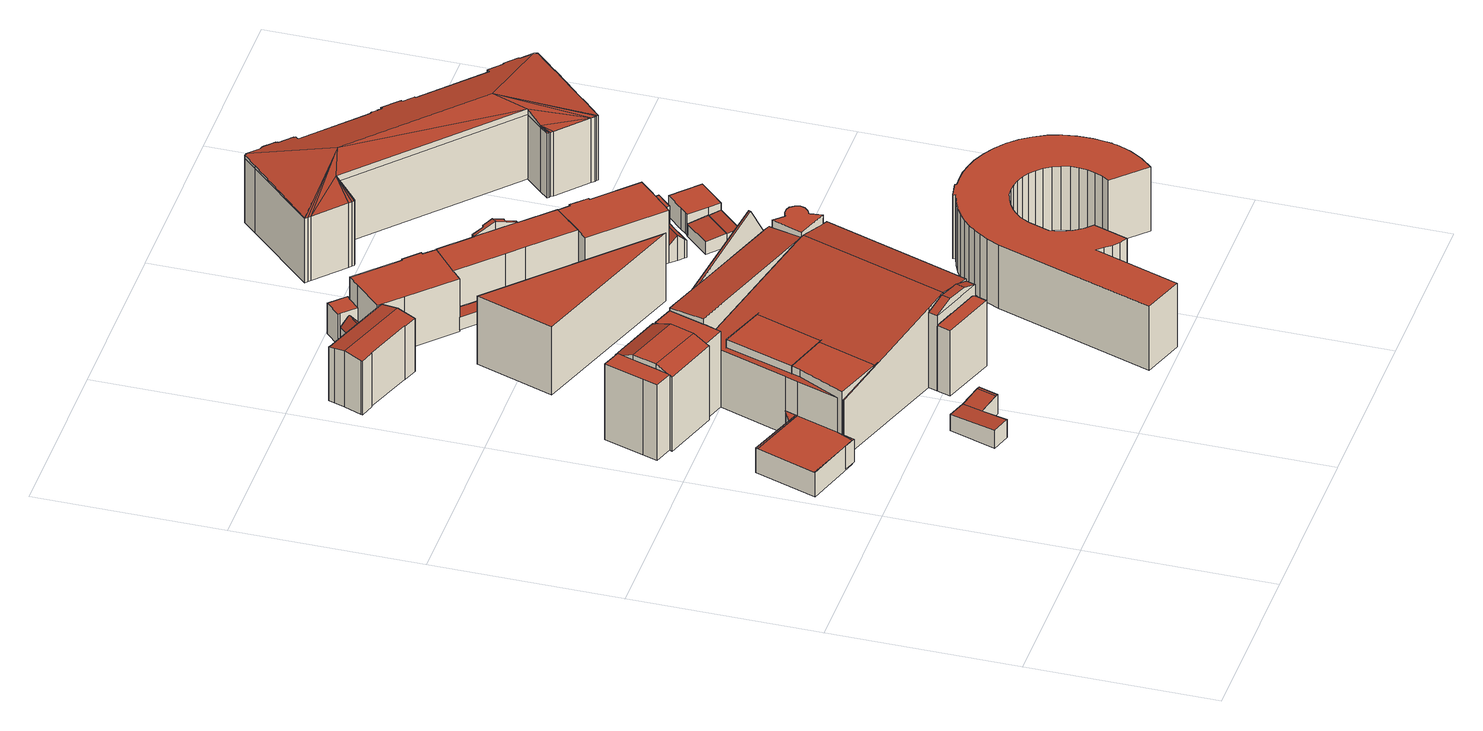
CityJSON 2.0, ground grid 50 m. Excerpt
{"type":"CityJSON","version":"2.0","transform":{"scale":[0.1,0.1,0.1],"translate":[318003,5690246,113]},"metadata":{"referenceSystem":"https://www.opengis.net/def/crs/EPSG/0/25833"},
"CityObjects":{
"building1":{"type":"Building","attributes":{"Gemeindeschluessel":14713000,"Geometrietyp2DReferenz":"3000","function":"31001_9998","roofType":"9999"},"children":["building1-1","building1-2"]},
"building1-1":{"type":"BuildingPart","attributes":{"Dachtyp_tdc":"tdcPolyFlatRoof","Dachneigung":2.63,"QualitaetDacherkennung":68,"Geometrietyp2DReferenz":"3000","roofType":"2100","measuredHeight":5.35},"parents":["building1"],"geometry":[{"type":"MultiSurface","lod":"2","boundaries":[[[0,1,2,3]],[[1,4,5,6,2]],[[7,8,9,10,11]],[[8,0,3,9]],[[8,7,4,1,0]],[[3,2,6,10,9]],[[11,5,4,7]],[[11,10,6,5]]],"semantics":{"surfaces":[{"type":"WallSurface"},{"type":"RoofSurface"},{"type":"GroundSurface"},{"type":"ClosureSurface"}],"values":[0,0,0,0,1,2,0,3]}}]},
"building1-2":{"type":"BuildingPart","attributes":{"Dachtyp_tdc":"tdcGableRoof","Dachneigung":10.6,"QualitaetDacherkennung":20,"Geometrietyp2DReferenz":"3000","roofType":"3100","measuredHeight":5.8},"parents":["building1"],"geometry":[{"type":"MultiSurface","lod":"2","boundaries":[[[12,13,14,15]],[[13,11,10,14]],[[5,12,15,6]],[[11,13,16]],[[12,5,17]],[[13,12,17,16]],[[5,11,16,17]],[[15,14,10,6]],[[5,6,10,11]]],"semantics":{"surfaces":[{"type":"WallSurface"},{"type":"RoofSurface"},{"type":"GroundSurface"},{"type":"ClosureSurface"}],"values":[0,0,0,0,0,1,1,2,3]}}]},
"building2":{"type":"Building","attributes":{"Gemeindeschluessel":14713000,"Dachneigung":90,"Dachorientierung":0,"MittlereTraufHoehe":132.92,"QualitaetDacherkennung":94,"ObjektHoehe":19.89,"BodenHoehe":113.03,"Geometrietyp2DReferenz":"3000","AbsoluteHoehe":132.92,"Dachflaeche":544.66,"function":"31001_9998","roofType":"1000","measuredHeight":19.89,"storeysAboveGround":7},"children":["building2-1","building2-2"],"geometry":[{"type":"MultiSurface","lod":"2","boundaries":[[[18,19,20,21,22]],[[23,24,25,26]],[[24,27,28,25]],[[27,29,30,31,28]],[[27,24,23,19,18,29]],[[31,21,20,26,25,28]],[[22,30,29,18]],[[22,21,31,30]],[[26,20,19,23]]],"semantics":{"surfaces":[{"type":"WallSurface"},{"type":"RoofSurface"},{"type":"GroundSurface"},{"type":"ClosureSurface"}],"values":[0,0,0,0,1,2,0,3,3]}}]},
"building2-1":{"type":"BuildingPart","attributes":{"Dachneigung":90,"Dachorientierung":0,"MittlereTraufHoehe":132.95,"QualitaetDacherkennung":100,"BodenHoehe":113.03,"ObjektTeilHoehe":19.93,"Geometrietyp2DReferenz":"3000","AbsoluteHoehe":132.95,"Dachflaeche":262.19,"roofType":"1000","measuredHeight":19.93,"storeysAboveGround":7},"parents":["building2"],"geometry":[{"type":"MultiSurface","lod":"2","boundaries":[[[32,33,34,20,19]],[[33,35,36,34]],[[35,37,23,26,36]],[[37,35,33,32]],[[20,34,36,26]],[[19,23,37,32]],[[19,20,26,23]]],"semantics":{"surfaces":[{"type":"WallSurface"},{"type":"RoofSurface"},{"type":"GroundSurface"},{"type":"ClosureSurface"}],"values":[0,0,0,1,2,0,3]}}]},
"building2-2":{"type":"BuildingPart","attributes":{"Dachneigung":90,"Dachorientierung":0,"MittlereTraufHoehe":120.22,"QualitaetDacherkennung":95,"BodenHoehe":113.03,"ObjektTeilHoehe":7.19,"Geometrietyp2DReferenz":"3000","AbsoluteHoehe":120.22,"Dachflaeche":299.09,"roofType":"1000","measuredHeight":7.19,"storeysAboveGround":2},"parents":["building2"],"geometry":[{"type":"MultiSurface","lod":"2","boundaries":[[[38,39,40,41]],[[39,42,43,40]],[[42,22,21,43]],[[30,38,41,31]],[[30,22,42,39,38]],[[41,40,43,21,31]],[[31,21,22,30]]],"semantics":{"surfaces":[{"type":"WallSurface"},{"type":"RoofSurface"},{"type":"GroundSurface"},{"type":"ClosureSurface"}],"values":[0,0,0,0,1,2,3]}}]},
"building3":{"type":"Building","attributes":{"Dachtyp_tdc":"tdcGableRoof","Gemeindeschluessel":14713000,"Dachneigung":10.01,"QualitaetDacherkennung":33,"Geometrietyp2DReferenz":"3000","function":"31001_9998","roofType":"3100","measuredHeight":16.8},"geometry":[{"type":"MultiSurface","lod":"2","boundaries":[[[44,45,46,47]],[[45,48,49,46]],[[48,50,51,49]],[[50,52,53,51]],[[52,54,55,53]],[[54,56,57,55]],[[56,58,59,57]],[[58,60,61,59]],[[60,62,63,61]],[[62,64,65,63]],[[64,66,67,65]],[[66,68,69,67]],[[68,70,71,69]],[[70,44,47,71]],[[66,64,62,60,58,56,54,52,50]],[[50,48,45,44,70,68,66]],[[47,46,49,51,53,55,57,59,61,63,65,67,69,71]]],"semantics":{"surfaces":[{"type":"WallSurface"},{"type":"RoofSurface"},{"type":"GroundSurface"}],"values":[0,0,0,0,0,0,0,0,0,0,0,0,0,0,1,1,2]}}]},
"building4":{"type":"Building","attributes":{"name":"Dorint Hotel","Gemeindeschluessel":14713000,"Geometrietyp2DReferenz":"3000","function":"31001_2071","roofType":"9999"},"children":["building4-1","building4-2","building4-3","building4-4","building4-5","building4-6","building4-7","building4-8","building4-9","building4-10","building4-11"]},
"building4-1":{"type":"BuildingPart","attributes":{"Dachtyp_tdc":"tdcGableRoof","Dachneigung":22.35,"QualitaetDacherkennung":5,"Geometrietyp2DReferenz":"3000","roofType":"3100","measuredHeight":32.24},"parents":["building4"],"geometry":[{"type":"MultiSurface","lod":"2","boundaries":[[[72,73,74,75]],[[73,76,77,74]],[[76,78,79,77]],[[76,73,80]],[[73,72,81,82,80]],[[78,76,80,82,83]],[[75,74,77,79]],[[72,75,79,78]],[[83,82,81]],[[78,83,81,72]]],"semantics":{"surfaces":[{"type":"WallSurface"},{"type":"RoofSurface"},{"type":"GroundSurface"},{"type":"ClosureSurface"}],"values":[0,0,0,0,1,1,2,3,0,3]}}]},
"building4-2":{"type":"BuildingPart","attributes":{"Dachtyp_tdc":"tdcPolyFlatRoof","Dachneigung":0,"QualitaetDacherkennung":37,"Geometrietyp2DReferenz":"3000","roofType":"1000","measuredHeight":25.7},"parents":["building4"],"geometry":[{"type":"MultiSurface","lod":"2","boundaries":[[[84,85,86,87]],[[85,88,89,90,86]],[[91,92,93,94,95]],[[92,96,97,93]],[[96,98,99,97]],[[98,100,101,99]],[[100,102,103,101]],[[102,104,105,103]],[[104,106,107,105]],[[106,84,87,107]],[[106,104,102,100,98,96,92,91,108,88,85,84]],[[87,86,90,109,110,94,93,97,99,101,103,105,107]],[[111,112,89,88,108]],[[110,109,112,111,113]],[[109,90,89,112]],[[95,113,111,108,91]],[[95,94,110,113]]],"semantics":{"surfaces":[{"type":"WallSurface"},{"type":"RoofSurface"},{"type":"GroundSurface"},{"type":"ClosureSurface"}],"values":[0,0,0,0,0,0,0,0,0,0,1,2,0,3,3,0,3]}}]},
"building4-3":{"type":"BuildingPart","attributes":{"Dachtyp_tdc":"tdcCutGableRoof","Dachneigung":2.62,"QualitaetDacherkennung":60,"Geometrietyp2DReferenz":"3000","roofType":"9999","measuredHeight":24.19},"parents":["building4"],"geometry":[{"type":"MultiSurface","lod":"2","boundaries":[[[114,115,116,117]],[[118,119,120,121,122]],[[115,114,123,124,125]],[[118,115,125,126]],[[119,118,126,127]],[[126,125,124,128,129,127]],[[117,116,130,121,120,131]],[[122,132,130,116,115,118]],[[122,121,130,132]],[[114,117,131,133]],[[133,131,120,119]],[[128,124,123]],[[129,128,123,114,133]],[[127,129,133,119]]],"semantics":{"surfaces":[{"type":"WallSurface"},{"type":"RoofSurface"},{"type":"GroundSurface"},{"type":"ClosureSurface"}],"values":[0,0,1,0,1,1,2,0,3,3,3,0,3,3]}}]},
"building4-4":{"type":"BuildingPart","attributes":{"Dachtyp_tdc":"tdcPolyFlatRoof","Dachneigung":0,"QualitaetDacherkennung":53,"Geometrietyp2DReferenz":"3000","roofType":"1000","measuredHeight":22.56},"parents":["building4"],"geometry":[{"type":"MultiSurface","lod":"2","boundaries":[[[134,135,136,137]],[[135,138,136]],[[139,140,141,142,143]],[[140,144,145,141]],[[144,134,137,145]],[[144,140,139,146,147,148,149,135,134]],[[137,136,150,151,142,141,145]],[[149,138,135]],[[143,146,139]],[[142,151,147,146,143]],[[151,150,148,147]],[[150,136,138,149,148]]],"semantics":{"surfaces":[{"type":"WallSurface"},{"type":"RoofSurface"},{"type":"GroundSurface"},{"type":"ClosureSurface"}],"values":[0,0,0,0,0,1,2,0,0,3,3,3]}}]},
"building4-5":{"type":"BuildingPart","attributes":{"Dachtyp_tdc":"tdcGableRoof","Dachneigung":10.2,"QualitaetDacherkennung":17,"Geometrietyp2DReferenz":"3000","roofType":"3100","measuredHeight":24.64},"parents":["building4"],"geometry":[{"type":"MultiSurface","lod":"2","boundaries":[[[152,153,154]],[[152,155,156,153]],[[89,157,158,90]],[[157,159,114,117,158]],[[160,161,162,163,120,119]],[[164,128,123,159,157,89,112]],[[112,111,165,166,155,152,167,161,160,164]],[[168,153,156,169,110,109,90,158,117,131,120,163]],[[154,170,167,152]],[[154,153,168,171,170]],[[169,156,155,166]],[[113,165,111]],[[109,110,113,111,112]],[[110,169,166,165,113]],[[109,112,89,90]],[[129,128,164]],[[123,114,159]],[[131,117,114,133]],[[133,114,123,128,129]],[[160,119,127,129,164]],[[119,120,131,133]],[[119,133,129,127]],[[167,170,171,162,161]],[[171,168,163,162]]],"semantics":{"surfaces":[{"type":"WallSurface"},{"type":"RoofSurface"},{"type":"GroundSurface"},{"type":"ClosureSurface"}],"values":[0,0,0,0,0,1,1,2,0,3,3,0,3,3,3,0,0,3,3,0,3,3,0,3]}}]},
"building4-6":{"type":"BuildingPart","attributes":{"Dachtyp_tdc":"tdcCutGableRoof","Dachneigung":0.128,"QualitaetDacherkennung":71,"Geometrietyp2DReferenz":"3000","roofType":"9999","measuredHeight":24.02},"parents":["building4"],"geometry":[{"type":"MultiSurface","lod":"2","boundaries":[[[138,172,173,136]],[[172,174,175,173]],[[174,176,177,175]],[[178,179,180,181]],[[179,182,183,180]],[[182,143,142,183]],[[184,185,176,174,172,138,149,186]],[[187,146,143,182,179,178,188,189]],[[186,187,189,184]],[[136,173,175,177,190,191,181,180,183,142,151,150]],[[192,185,184]],[[190,177,176,185,192]],[[189,193,192,184]],[[193,191,190,192]],[[188,193,189]],[[191,193,188,178,181]],[[147,146,187]],[[151,142,143,146,147]],[[148,147,187,186]],[[150,151,147,148]],[[149,148,186]],[[150,148,149,138,136]]],"semantics":{"surfaces":[{"type":"WallSurface"},{"type":"RoofSurface"},{"type":"GroundSurface"},{"type":"ClosureSurface"}],"values":[0,0,0,0,0,0,1,1,1,2,0,3,0,3,0,3,0,3,0,3,0,3]}}]},
"building4-7":{"type":"BuildingPart","attributes":{"Dachtyp_tdc":"tdcPolyFlatRoof","Dachneigung":0,"QualitaetDacherkennung":46,"Geometrietyp2DReferenz":"3000","roofType":"1000","measuredHeight":19.52},"parents":["building4"],"geometry":[{"type":"MultiSurface","lod":"2","boundaries":[[[132,194,195,130]],[[194,196,197,195]],[[196,122,121,197]],[[122,196,194,132]],[[130,195,197,121]],[[130,121,122,132]]],"semantics":{"surfaces":[{"type":"WallSurface"},{"type":"RoofSurface"},{"type":"GroundSurface"},{"type":"ClosureSurface"}],"values":[0,0,0,1,2,3]}}]},
"building4-8":{"type":"BuildingPart","attributes":{"Dachtyp_tdc":"tdcPolyFlatRoof","Dachneigung":4.82,"QualitaetDacherkennung":62,"Geometrietyp2DReferenz":"3000","roofType":"2100","measuredHeight":24.28},"parents":["building4"],"geometry":[{"type":"MultiSurface","lod":"2","boundaries":[[[198,199,72,75,200,201]],[[202,95,94,79,78]],[[95,202,83,81,199,198,203,165,113]],[[110,169,200,75,79,94]],[[166,165,203,204]],[[110,113,165,166,169]],[[198,201,204,203]],[[201,200,169,166,204]],[[78,83,202]],[[81,72,199]],[[78,79,75,72]],[[78,72,81,83]],[[110,94,95,113]]],"semantics":{"surfaces":[{"type":"WallSurface"},{"type":"RoofSurface"},{"type":"GroundSurface"},{"type":"ClosureSurface"}],"values":[0,0,1,2,0,3,0,3,0,0,3,3,3]}}]},
"building4-9":{"type":"BuildingPart","attributes":{"Dachtyp_tdc":"tdcPolyFlatRoof","Dachneigung":0,"QualitaetDacherkennung":80,"Geometrietyp2DReferenz":"3000","roofType":"1000","measuredHeight":6.83},"parents":["building4"],"geometry":[{"type":"MultiSurface","lod":"2","boundaries":[[[162,205,206,163]],[[205,207,208,206]],[[207,209,210,208]],[[209,211,212,210]],[[211,213,214,212]],[[211,209,207,205,162,171,213]],[[214,168,163,206,208,210,212]],[[168,214,213,171]],[[163,168,171,162]]],"semantics":{"surfaces":[{"type":"WallSurface"},{"type":"RoofSurface"},{"type":"GroundSurface"},{"type":"ClosureSurface"}],"values":[0,0,0,0,0,1,2,3,3]}}]},
"building4-10":{"type":"BuildingPart","attributes":{"Dachtyp_tdc":"tdcPolyFlatRoof","Dachneigung":0,"QualitaetDacherkennung":40,"Geometrietyp2DReferenz":"3000","roofType":"1000","measuredHeight":6.96},"parents":["building4"],"geometry":[{"type":"MultiSurface","lod":"2","boundaries":[[[215,154,153,214,213]],[[154,215,170]],[[168,214,153]],[[213,171,170,215]],[[213,214,168,171]],[[168,153,154,170,171]]],"semantics":{"surfaces":[{"type":"WallSurface"},{"type":"RoofSurface"},{"type":"GroundSurface"},{"type":"ClosureSurface"}],"values":[0,1,2,0,3,3]}}]},
"building4-11":{"type":"BuildingPart","attributes":{"Dachtyp_tdc":"tdcPolyFlatRoof","Dachneigung":0,"QualitaetDacherkennung":68,"Geometrietyp2DReferenz":"3000","roofType":"1000","measuredHeight":22.68},"parents":["building4"],"geometry":[{"type":"MultiSurface","lod":"2","boundaries":[[[204,166,169]],[[216,156,155]],[[216,217,178,181,156]],[[218,219,220,177,176]],[[219,201,200,220]],[[201,219,218,185,192,193,188,217,216,204]],[[169,156,181,191,190,177,220,200]],[[155,166,204,216]],[[155,156,169,166]],[[188,178,217]],[[176,185,218]],[[177,190,192,185,176]],[[190,191,193,192]],[[191,181,178,188,193]],[[169,200,201,204]]],"semantics":{"surfaces":[{"type":"WallSurface"},{"type":"RoofSurface"},{"type":"GroundSurface"},{"type":"ClosureSurface"}],"values":[0,0,0,0,0,1,2,0,3,0,0,3,3,3,3]}}]},
"building5":{"type":"Building","attributes":{"name":"Universitätsarchiv Leipzig","Dachtyp_tdc":"tdcFreeFormRoof","Gemeindeschluessel":14713000,"Dachneigung":49.03,"QualitaetDacherkennung":12,"Geometrietyp2DReferenz":"3000","function":"31001_3023","roofType":"5000","measuredHeight":7.88},"geometry":[{"type":"MultiSurface","lod":"2","boundaries":[[[221,222,223,224]],[[222,225,226,223]],[[225,227,228,226]],[[227,229,230,228]],[[229,231,232,230]],[[231,233,234,232]],[[233,235,236,234]],[[235,237,238,236]],[[237,221,224,238]],[[233,231,229,227,225,222,221,239]],[[221,237,239]],[[237,235,233,239]],[[224,223,226,228,230,232,234,236,238]]],"semantics":{"surfaces":[{"type":"WallSurface"},{"type":"RoofSurface"},{"type":"GroundSurface"}],"values":[0,0,0,0,0,0,0,0,0,1,1,1,2]}}]},
"building6":{"type":"Building","attributes":{"Gemeindeschluessel":14713000,"Dachtyp_tdc":"tdcPolyFlatRoof","Dachneigung":0,"QualitaetDacherkennung":56,"Geometrietyp2DReferenz":"3000","function":"31001_9998","roofType":"1000","measuredHeight":20.27},"geometry":[{"type":"MultiSurface","lod":"2","boundaries":[[[240,241,242,243]],[[241,244,245,242]],[[244,240,243,245]],[[244,241,240]],[[243,242,245]]],"semantics":{"surfaces":[{"type":"WallSurface"},{"type":"RoofSurface"},{"type":"GroundSurface"}],"values":[0,0,0,1,2]}}]},
"building7":{"type":"Building","attributes":{"name":"Universitätsarchiv Leipzig","Dachtyp_tdc":"tdcPolyFlatRoof","Gemeindeschluessel":14713000,"Dachneigung":0,"QualitaetDacherkennung":54,"Geometrietyp2DReferenz":"3000","function":"31001_3023","roofType":"1000","measuredHeight":9.07},"geometry":[{"type":"MultiSurface","lod":"2","boundaries":[[[246,247,248,249]],[[247,250,251,248]],[[250,252,253,251]],[[252,254,255,253]],[[254,256,257,255]],[[256,246,249,257]],[[256,254,252,250,247,246]],[[249,248,251,253,255,257]]],"semantics":{"surfaces":[{"type":"WallSurface"},{"type":"RoofSurface"},{"type":"GroundSurface"}],"values":[0,0,0,0,0,0,1,2]}}]},
"building8":{"type":"Building","attributes":{"name":"Universitätsarchiv Leipzig","Dachtyp_tdc":"tdcPolyFlatRoof","Gemeindeschluessel":14713000,"Dachneigung":4.29,"QualitaetDacherkennung":46,"Geometrietyp2DReferenz":"3000","function":"31001_3023","roofType":"2100","measuredHeight":4.03},"geometry":[{"type":"MultiSurface","lod":"2","boundaries":[[[258,259,260,261]],[[259,262,263,260]],[[262,264,265,263]],[[264,266,267,265]],[[266,268,269,267]],[[268,270,271,269]],[[270,272,273,271]],[[272,258,261,273]],[[272,270,268,266,264,262,259,258]],[[261,260,263,265,267,269,271,273]]],"semantics":{"surfaces":[{"type":"WallSurface"},{"type":"RoofSurface"},{"type":"GroundSurface"}],"values":[0,0,0,0,0,0,0,0,1,2]}}]},
"building9":{"type":"Building","attributes":{"name":"Universitätsarchiv Leipzig","Gemeindeschluessel":14713000,"Geometrietyp2DReferenz":"3000","function":"31001_3023","roofType":"9999"},"children":["building9-1","building9-2","building9-3","building9-4","building9-5","building9-6"]},
"building9-1":{"type":"BuildingPart","attributes":{"Dachtyp_tdc":"tdcPolyFlatRoof","Dachneigung":0,"QualitaetDacherkennung":38,"Geometrietyp2DReferenz":"3000","roofType":"1000","measuredHeight":15.85},"parents":["building9"],"geometry":[{"type":"MultiSurface","lod":"2","boundaries":[[[274,275,276,277,278]],[[275,279,280,276]],[[281,282,283,284]],[[282,285,286,283]],[[285,287,288,286]],[[287,289,290,288]],[[289,291,292,290]],[[291,293,294,295,292]],[[291,289,287,285,282,281,279,275,274,293]],[[295,277,276,280,284,283,286,288,290,292]],[[278,294,293,274]],[[278,277,295,294]],[[284,280,279,281]]],"semantics":{"surfaces":[{"type":"WallSurface"},{"type":"RoofSurface"},{"type":"GroundSurface"},{"type":"ClosureSurface"}],"values":[0,0,0,0,0,0,0,0,1,2,0,3,3]}}]},
"building9-2":{"type":"BuildingPart","attributes":{"Dachtyp_tdc":"tdcFreeFormRoof","Dachneigung":45.05,"QualitaetDacherkennung":10,"Geometrietyp2DReferenz":"3000","roofType":"5000","measuredHeight":7.44},"parents":["building9"],"geometry":[{"type":"MultiSurface","lod":"2","boundaries":[[[296,297,298,299]],[[297,300,301,298]],[[300,302,303,301]],[[302,304,305,303]],[[304,306,307,305]],[[306,278,277,307]],[[294,296,299,295]],[[306,304,302,300,297,296,308]],[[296,294,308]],[[294,278,306,308]],[[299,298,301,303,305,307,277,295]],[[295,277,278,294]]],"semantics":{"surfaces":[{"type":"WallSurface"},{"type":"RoofSurface"},{"type":"GroundSurface"},{"type":"ClosureSurface"}],"values":[0,0,0,0,0,0,0,1,1,1,2,3]}}]},
"building9-3":{"type":"BuildingPart","attributes":{"Dachtyp_tdc":"tdcPolyFlatRoof","Dachneigung":0,"QualitaetDacherkennung":62,"Geometrietyp2DReferenz":"3000","roofType":"1000","measuredHeight":15.87},"parents":["building9"],"geometry":[{"type":"MultiSurface","lod":"2","boundaries":[[[309,310,311]],[[309,312,281,284,310]],[[313,314,315,280,279]],[[314,316,315]],[[317,318,319]],[[317,320,321,322,318]],[[323,324,325,326,327]],[[324,328,329,325]],[[328,324,323,320,317,314,313,312,309,330,331]],[[310,284,280,315,318,322,326,325,329,332]],[[279,281,312,313]],[[279,280,284,281]],[[319,316,314,317]],[[319,318,315,316]],[[327,321,320,323]],[[327,326,322,321]],[[311,330,309]],[[310,332,331,330,311]],[[332,329,328,331]]],"semantics":{"surfaces":[{"type":"WallSurface"},{"type":"RoofSurface"},{"type":"GroundSurface"},{"type":"ClosureSurface"}],"values":[0,0,0,0,0,0,0,0,1,2,0,3,0,3,0,3,0,3,3]}}]},
"building9-4":{"type":"BuildingPart","attributes":{"Dachtyp_tdc":"tdcPolyFlatRoof","Dachneigung":0,"QualitaetDacherkennung":45,"Geometrietyp2DReferenz":"3000","roofType":"1000","measuredHeight":15.8},"parents":["building9"],"geometry":[{"type":"MultiSurface","lod":"2","boundaries":[[[333,334,335,336]],[[334,337,238,335]],[[337,338,236,238]],[[338,339,340,236]],[[339,341,342,340]],[[341,343,344,342]],[[343,345,346,344]],[[345,347,348,346]],[[347,327,326,348]],[[321,349,350,322]],[[349,333,336,350]],[[349,321,327,347,345,343,341,339,338,337,334,333]],[[336,335,238,236,340,342,344,346,348,326,322,350]],[[322,326,327,321]]],"semantics":{"surfaces":[{"type":"WallSurface"},{"type":"RoofSurface"},{"type":"GroundSurface"},{"type":"ClosureSurface"}],"values":[0,0,0,0,0,0,0,0,0,0,0,1,2,3]}}]},
"building9-5":{"type":"BuildingPart","attributes":{"Dachtyp_tdc":"tdcPolyFlatRoof","Dachneigung":0,"QualitaetDacherkennung":0,"Geometrietyp2DReferenz":"3000","roofType":"9999","measuredHeight":3.81},"parents":["building9"],"geometry":[{"type":"MultiSurface","lod":"2","boundaries":[[[351,352,353,316,319,354,355,356,357,358]],[[358,357,359,360]],[[357,356,361,359]],[[356,355,362,361]],[[355,354,363,362]],[[354,319,318,363]],[[316,353,364,315]],[[353,352,365,364]],[[352,351,366,365]],[[351,358,360,366]],[[360,359,361,362,363,318,315,364,365,366]],[[315,318,319,316]]],"semantics":{"surfaces":[{"type":"RoofSurface"},{"type":"WallSurface"},{"type":"GroundSurface"},{"type":"ClosureSurface"}],"values":[0,1,1,1,1,1,1,1,1,1,2,3]}}]},
"building9-6":{"type":"BuildingPart","attributes":{"Dachtyp_tdc":"tdcGableRoof","Dachneigung":22.05,"QualitaetDacherkennung":44,"Geometrietyp2DReferenz":"3000","roofType":"3100","measuredHeight":18.3},"parents":["building9"],"geometry":[{"type":"MultiSurface","lod":"2","boundaries":[[[367,311,310,368]],[[369,370,329,328]],[[369,371,372,370]],[[371,373,374,372]],[[373,375,376,374]],[[375,377,378,376]],[[377,379,380,378]],[[379,367,368,380]],[[375,373,371,369,328,381]],[[381,330,311,367,379,377,375]],[[368,310,332,329,370,372,374,376,378,380]],[[331,330,381]],[[332,310,311,330,331]],[[328,331,381]],[[332,331,328,329]]],"semantics":{"surfaces":[{"type":"WallSurface"},{"type":"RoofSurface"},{"type":"GroundSurface"},{"type":"ClosureSurface"}],"values":[0,0,0,0,0,0,0,0,1,1,2,0,3,0,3]}}]},
"building10":{"type":"Building","attributes":{"name":"Universitätsarchiv Leipzig","Dachtyp_tdc":"tdcPolyFlatRoof","Gemeindeschluessel":14713000,"Dachneigung":4.4,"QualitaetDacherkennung":48,"Geometrietyp2DReferenz":"3000","function":"31001_3023","roofType":"2100","measuredHeight":4.36},"geometry":[{"type":"MultiSurface","lod":"2","boundaries":[[[382,383,384,385]],[[383,386,387,384]],[[386,388,389,387]],[[388,390,391,389]],[[390,392,393,391]],[[392,394,395,393]],[[394,396,397,395]],[[396,382,385,397]],[[396,394,392,390,388,386,383,382]],[[385,384,387,389,391,393,395,397]]],"semantics":{"surfaces":[{"type":"WallSurface"},{"type":"RoofSurface"},{"type":"GroundSurface"}],"values":[0,0,0,0,0,0,0,0,1,2]}}]},
"building11":{"type":"Building","attributes":{"name":"Max-Planck-Institut für Kognitions- und Neurowissenschaften","Dachtyp_tdc":"tdcPolyFlatRoof","Gemeindeschluessel":14713000,"Dachneigung":0,"QualitaetDacherkennung":87,"Geometrietyp2DReferenz":"3000","function":"31001_9998","roofType":"1000","measuredHeight":19.09},"geometry":[{"type":"MultiSurface","lod":"2","boundaries":[[[398,399,400,401]],[[399,402,403,400]],[[402,404,405,403]],[[404,406,407,405]],[[406,408,409,407]],[[408,410,411,409]],[[410,412,413,411]],[[412,414,415,413]],[[414,416,417,415]],[[416,418,419,417]],[[418,420,421,419]],[[420,422,423,421]],[[422,424,425,423]],[[424,426,427,425]],[[426,428,429,427]],[[428,430,431,429]],[[430,432,433,431]],[[432,434,435,433]],[[434,436,437,435]],[[434,432,430,428,426,424,422,420,418,416,414,412,410,408,406,404,402,399,398,438,439,440,441,442,443,444,445,446,447,448,449,450,451,452,453,454,455,456,457,458,459,460,461,462,463,464,465,466,467,468,469,470,471,472,473,474,475,476,477,478,479,480,481,482,483,484,485,486,436]],[[437,487,488,489,490,491,492,493,494,495,496,497,498,499,500,501,502,503,504,505,506,507,508,509,510,511,512,513,514,515,516,517,518,519,520,521,522,523,524,525,526,527,528,529,530,531,532,533,534,535,401,400,403,405,407,409,411,413,415,417,419,421,423,425,427,429,431,433,435]],[[436,486,487,437]],[[486,485,488,487]],[[485,484,489,488]],[[484,483,490,489]],[[483,482,491,490]],[[482,481,492,491]],[[481,480,493,492]],[[480,479,494,493]],[[479,478,495,494]],[[478,477,496,495]],[[477,476,497,496]],[[476,475,498,497]],[[475,474,499,498]],[[474,473,500,499]],[[473,472,501,500]],[[472,471,502,501]],[[471,470,503,502]],[[470,469,504,503]],[[469,468,505,504]],[[468,467,506,505]],[[467,466,507,506]],[[466,465,508,507]],[[465,464,509,508]],[[464,463,510,509]],[[463,462,511,510]],[[462,461,512,511]],[[461,460,513,512]],[[460,459,514,513]],[[459,458,515,514]],[[458,457,516,515]],[[457,456,517,516]],[[456,455,518,517]],[[455,454,519,518]],[[454,453,520,519]],[[453,452,521,520]],[[452,451,522,521]],[[451,450,523,522]],[[450,449,524,523]],[[449,448,525,524]],[[448,447,526,525]],[[447,446,527,526]],[[446,445,528,527]],[[445,444,529,528]],[[444,443,530,529]],[[443,442,531,530]],[[442,441,532,531]],[[441,440,533,532]],[[440,439,534,533]],[[439,438,535,534]],[[438,398,401,535]]],"semantics":{"surfaces":[{"type":"WallSurface"},{"type":"RoofSurface"},{"type":"GroundSurface"}],"values":[0,0,0,0,0,0,0,0,0,0,0,0,0,0,0,0,0,0,0,1,2,0,0,0,0,0,0,0,0,0,0,0,0,0,0,0,0,0,0,0,0,0,0,0,0,0,0,0,0,0,0,0,0,0,0,0,0,0,0,0,0,0,0,0,0,0,0,0,0,0,0]}}]},
"building12":{"type":"Building","attributes":{"Dachtyp_tdc":"tdcPolyFlatRoof","Gemeindeschluessel":14713000,"Dachneigung":3.09,"QualitaetDacherkennung":75,"Geometrietyp2DReferenz":"3000","function":"31001_9998","roofType":"2100","measuredHeight":4.11},"geometry":[{"type":"MultiSurface","lod":"2","boundaries":[[[536,537,538,539]],[[537,540,541,538]],[[540,542,543,541]],[[542,536,539,543]],[[542,540,537,536]],[[539,538,541,543]]],"semantics":{"surfaces":[{"type":"WallSurface"},{"type":"RoofSurface"},{"type":"GroundSurface"}],"values":[0,0,0,0,1,2]}}]},
"building13":{"type":"Building","attributes":{"name":"Universitätsarchiv Leipzig","Dachtyp_tdc":"tdcPolyFlatRoof","Gemeindeschluessel":14713000,"Dachneigung":0,"QualitaetDacherkennung":62,"Geometrietyp2DReferenz":"3000","function":"31001_3023","roofType":"1000","measuredHeight":9.01},"geometry":[{"type":"MultiSurface","lod":"2","boundaries":[[[544,545,546,547]],[[545,548,549,546]],[[548,550,551,549]],[[550,552,553,551]],[[552,554,555,553]],[[554,544,547,555]],[[554,552,550,548,545,544]],[[547,546,549,551,553,555]]],"semantics":{"surfaces":[{"type":"WallSurface"},{"type":"RoofSurface"},{"type":"GroundSurface"}],"values":[0,0,0,0,0,0,1,2]}}]},
"building14":{"type":"Building","attributes":{"Dachtyp_tdc":"tdcPolyFlatRoof","Gemeindeschluessel":14713000,"Dachneigung":3.85,"QualitaetDacherkennung":74,"Geometrietyp2DReferenz":"3000","function":"31001_9998","roofType":"2100","measuredHeight":4.35},"geometry":[{"type":"MultiSurface","lod":"2","boundaries":[[[556,557,558,559]],[[557,560,561,558]],[[560,562,563,561]],[[562,556,559,563]],[[562,560,557,556]],[[559,558,561,563]]],"semantics":{"surfaces":[{"type":"WallSurface"},{"type":"RoofSurface"},{"type":"GroundSurface"}],"values":[0,0,0,0,1,2]}}]},
"building15":{"type":"Building","attributes":{"Dachtyp_tdc":"tdcPolyFlatRoof","Gemeindeschluessel":14713000,"Dachneigung":0,"QualitaetDacherkennung":70,"Geometrietyp2DReferenz":"3000","function":"31001_9998","roofType":"1000","measuredHeight":6.17},"geometry":[{"type":"MultiSurface","lod":"2","boundaries":[[[564,565,566,567]],[[565,568,569,566]],[[568,570,571,569]],[[570,572,573,571]],[[572,574,575,573]],[[574,576,577,575]],[[576,564,567,577]],[[576,574,572,570,568,565,564]],[[567,566,569,571,573,575,577]]],"semantics":{"surfaces":[{"type":"WallSurface"},{"type":"RoofSurface"},{"type":"GroundSurface"}],"values":[0,0,0,0,0,0,0,1,2]}}]},
"building16":{"type":"Building","attributes":{"Dachtyp_tdc":"tdcFreeFormRoof","Gemeindeschluessel":14713000,"Dachneigung":10.11,"QualitaetDacherkennung":23,"Geometrietyp2DReferenz":"3000","function":"31001_9998","roofType":"5000","measuredHeight":22.34},"geometry":[{"type":"MultiSurface","lod":"2","boundaries":[[[578,579,580]],[[581,579,578]],[[581,582,579]],[[581,583,582]],[[581,584,583]],[[584,581,585]],[[586,587,588,589,590,591,592,593,594,595,596,597,598,599,600,601,602,603,604,605,606,607,608,609,610,611,612,613,614,615,616,617,618,619,620,621,622,623,624,625,626,627,628,580,629,630,631,632]],[[633,586,632,634]],[[634,632,631,635]],[[635,631,630,636]],[[636,630,629,637,638]],[[639,640,627,626,641]],[[641,626,625,642]],[[642,625,624,643]],[[643,624,623,644]],[[644,623,622,645]],[[645,622,621,646]],[[646,621,620,647]],[[647,620,619,648]],[[649,617,616,650]],[[651,618,617,649]],[[650,616,615,652]],[[652,615,614,653]],[[653,614,613,654]],[[654,613,612,655]],[[655,612,611,656]],[[656,611,610,657]],[[657,610,609,658]],[[658,609,608,659]],[[659,608,607,660]],[[660,607,606,661]],[[661,606,605,662]],[[662,605,604,663]],[[663,604,603,664]],[[664,603,602,665]],[[665,602,601,666]],[[666,601,600,667]],[[667,600,599,668]],[[668,599,598,669]],[[669,598,597,670]],[[670,597,596,671]],[[671,596,595,672]],[[672,595,594,673]],[[673,594,593,674]],[[674,593,592,675]],[[675,592,591,676]],[[676,591,590,677]],[[677,590,589,678]],[[678,589,588,679]],[[679,588,587,680]],[[680,587,586,633]],[[585,581,681]],[[682,579,582]],[[681,581,578,683]],[[684,685,686,687]],[[688,689,685,684]],[[687,686,579,682]],[[690,691,692,693]],[[693,692,694]],[[695,696,691,690]],[[697,698,696,695]],[[683,578,698,697]],[[699,700,701,702]],[[703,704,700,699]],[[702,701,705,706]],[[706,705,707,708]],[[708,707,709,710]],[[710,709,711,712]],[[712,711,713,714]],[[714,713,688]],[[638,637,704,703]],[[715,716,717]],[[717,716,718,719]],[[719,718,720,721]],[[721,720,640,639]],[[648,619,618,651]],[[722,723,724,725,726,727,728,729,730,731,732,733,734,735,736,737,738,739,740,741,742,743,744,745,746,747,748,749,750,751,752,753,754,755,756,757,758,759,760,761,762,763,764,765,766,767,768,769,770,771,772,773,774,775,776,777,778,779,780,781,782,783,784,785,786,787,788,789,790,791,792,793,794,795,796,797,798]],[[697,695,723,722]],[[695,690,724,723]],[[690,693,725,724]],[[693,694,726,725]],[[694,799,727,726]],[[799,800,728,727]],[[800,801,729,728]],[[801,802,730,729]],[[802,715,731,730]],[[715,717,732,731]],[[717,719,733,732]],[[719,721,734,733]],[[721,639,735,734]],[[639,641,736,735]],[[641,642,737,736]],[[642,643,738,737]],[[643,644,739,738]],[[644,645,740,739]],[[645,646,741,740]],[[646,647,742,741]],[[647,648,743,742]],[[648,651,744,743]],[[651,649,745,744]],[[649,650,746,745]],[[650,652,747,746]],[[652,653,748,747]],[[653,654,749,748]],[[654,655,750,749]],[[655,656,751,750]],[[656,657,752,751]],[[657,658,753,752]],[[658,659,754,753]],[[659,660,755,754]],[[660,661,756,755]],[[661,662,757,756]],[[662,663,758,757]],[[663,664,759,758]],[[664,665,760,759]],[[665,666,761,760]],[[666,667,762,761]],[[667,668,763,762]],[[668,669,764,763]],[[669,670,765,764]],[[670,671,766,765]],[[671,672,767,766]],[[672,673,768,767]],[[673,674,769,768]],[[674,675,770,769]],[[675,676,771,770]],[[676,677,772,771]],[[677,678,773,772]],[[678,679,774,773]],[[679,680,775,774]],[[680,633,776,775]],[[633,634,777,776]],[[634,635,778,777]],[[635,636,779,778]],[[636,638,780,779]],[[638,703,781,780]],[[703,699,782,781]],[[699,702,783,782]],[[702,706,784,783]],[[706,708,785,784]],[[708,710,786,785]],[[710,712,787,786]],[[712,714,788,787]],[[714,688,789,788]],[[688,684,790,789]],[[684,687,791,790]],[[687,682,792,791]],[[682,582,793,792]],[[582,583,794,793]],[[583,584,795,794]],[[584,585,796,795]],[[585,681,797,796]],[[681,683,798,797]],[[683,697,722,798]],[[640,720,718,716,715,628,627]],[[704,637,629,580,689,688,713,711,709,707,705,701,700]],[[628,578,580]],[[628,698,578]],[[698,691,696]],[[698,692,691]],[[698,694,692]],[[698,799,694]],[[698,800,799]],[[698,801,800]],[[628,801,698]],[[628,802,801]],[[715,802,628]],[[685,579,686]],[[685,689,580]],[[580,579,685]]],"semantics":{"surfaces":[{"type":"RoofSurface"},{"type":"WallSurface"},{"type":"GroundSurface"}],"values":[0,0,0,0,0,0,0,1,1,1,1,1,1,1,1,1,1,1,1,1,1,1,1,1,1,1,1,1,1,1,1,1,1,1,1,1,1,1,1,1,1,1,1,1,1,1,1,1,1,1,1,1,1,1,1,1,1,1,1,1,1,1,1,1,1,1,1,1,1,1,1,1,1,1,1,1,2,1,1,1,1,1,1,1,1,1,1,1,1,1,1,1,1,1,1,1,1,1,1,1,1,1,1,1,1,1,1,1,1,1,1,1,1,1,1,1,1,1,1,1,1,1,1,1,1,1,1,1,1,1,1,1,1,1,1,1,1,1,1,1,1,1,1,1,1,1,1,1,1,1,1,1,1,1,0,0,0,0,0,0,0,0,0,0,0,0,0,0,0,0]}}]}
},
"vertices":[
[333,314,63],[373,438,57],[373,438,9],[333,314,9],[424,421,57],[424,421,56],[424,421,9],[407,368,59],[384,298,63],[384,298,9],[407,368,9],[407,368,56],
[490,399,66],[472,347,66],[472,347,9],[490,399,9],[465,349,67],[482,402,67],
[262,784,199],[269,806,199],[269,806,0],[262,784,0],[262,784,72],[398,765,199],[579,708,199],[579,708,0],[398,765,0],[519,549,199],[519,549,0],[201,659,199],[201,659,72],[201,659,0],
[269,806,200],[328,988,200],[328,988,0],[463,941,200],[463,941,0],[398,765,200],
[186,629,72],[32,678,72],[32,678,0],[186,629,0],[89,844,72],[89,844,0],
[48,1897,196],[61,1893,196],[61,1893,36],[48,1897,36],[240,1829,196],[240,1829,36],[225,1785,204],[225,1785,36],[208,1736,195],[208,1736,36],[170,1750,195],[170,1750,36],[170,1751,195],[170,1751,36],[40,1797,195],[40,1797,36],[39,1796,195],[39,1796,36],[2,1808,195],[2,1808,36],[3,1811,195],[3,1811,36],[20,1858,204],[20,1858,36],[30,1886,199],[30,1886,36],[35,1902,196],[35,1902,36],
[376,1137,192],[379,1144,192],[379,1144,4],[376,1137,4],[757,1011,199],[757,1011,4],[754,1005,199],[754,1005,4],[686,1036,326],[482,1100,238],[684,1030,326],[733,1013,238],
[813,925,261],[801,919,261],[801,919,4],[813,925,4],[806,884,261],[806,884,234],[806,884,4],[751,996,261],[776,969,261],[776,969,4],[751,996,4],[751,996,239],[789,976,261],[789,976,4],[801,976,261],[801,976,4],[813,971,261],[813,971,4],[821,960,261],[821,960,4],[825,947,261],[825,947,4],[822,935,261],[822,935,4],[722,913,261],[728,911,4],[722,913,4],[722,913,249],[728,911,250],[722,913,246],
[688,489,226],[680,464,226],[680,464,4],[688,489,4],[528,516,227],[536,540,227],[536,540,4],[528,516,4],[528,516,199],[660,498,237],[647,503,243],[638,478,243],[581,498,246],[589,522,246],[628,509,244],[596,520,245],[673,467,4],[596,520,4],[673,467,199],[596,520,226],
[111,1231,229],[162,1213,229],[162,1213,4],[111,1231,4],[162,1213,225],[113,1067,229],[64,1084,229],[64,1084,4],[113,1067,4],[113,1067,228],[77,1123,229],[77,1123,4],[114,1070,229],[126,1105,229],[147,1169,229],[159,1203,229],[147,1169,4],[126,1105,4],
[256,818,175],[256,818,4],[256,818,73],[317,999,175],[317,999,4],[821,879,232],[821,879,4],[688,489,232],[536,540,239],[201,654,175],[201,654,72],[201,654,4],[596,520,250],[709,918,246],[334,1047,175],[245,785,175],[245,785,4],[334,1047,4],[245,785,73],[245,785,72],
[164,1220,222],[164,1220,4],[312,1168,223],[312,1168,4],[309,1161,226],[309,1161,4],[261,1017,228],[258,1010,226],[258,1010,4],[261,1017,4],[110,1060,225],[110,1060,4],[295,1118,244],[305,1149,230],[147,1169,244],[126,1105,244],[262,1022,230],[273,1054,244],[295,1118,4],[273,1054,4],[295,1118,230],[273,1054,230],
[660,430,199],[660,430,4],[516,479,199],[516,479,4],
[365,1141,238],[376,1137,238],[365,1141,4],[365,1141,230],[754,1005,238],[334,1047,246],[334,1047,230],
[201,655,72],[201,655,4],[191,626,72],[191,626,4],[33,681,72],[33,681,4],[87,839,72],[87,839,4],[213,796,72],[213,796,4],
[213,796,73],
[317,999,230],[261,1017,230],[309,1161,230],[320,1157,230],[320,1157,4],
[196,1873,89],[194,1875,86],[194,1875,38],[196,1873,38],[198,1877,87],[198,1877,38],[225,1905,87],[225,1905,38],[227,1904,89],[227,1904,38],[262,1940,89],[262,1940,38],[280,1923,117],[280,1923,38],[297,1906,89],[297,1906,38],[231,1838,89],[231,1838,38],[229,1871,117],
[215,1394,234],[287,1602,234],[287,1602,31],[215,1394,31],[663,1238,234],[663,1238,31],
[297,1906,130],[262,1940,130],[262,1940,39],[297,1906,39],[258,1944,130],[258,1944,39],[295,1982,130],[295,1982,39],[335,1943,130],[335,1943,39],[325,1934,130],[325,1934,39],
[503,1570,81],[393,1678,81],[393,1678,43],[503,1570,43],[419,1701,84],[419,1701,43],[521,1600,84],[521,1600,43],[517,1596,83],[517,1596,43],[518,1593,83],[518,1593,43],[506,1581,82],[506,1581,43],[509,1576,82],[509,1576,43],
[805,1272,196],[640,1434,196],[640,1434,38],[805,1272,38],[805,1272,88],[664,1459,196],[664,1459,38],[731,1531,196],[757,1506,196],[757,1506,38],[731,1531,38],[760,1510,196],[760,1510,38],[798,1472,196],[798,1472,38],[795,1468,196],[795,1468,38],[898,1367,196],[898,1367,38],[870,1338,196],[870,1338,88],[870,1338,38],
[904,1305,88],[869,1269,89],[869,1269,38],[904,1305,38],[869,1267,88],[869,1267,38],[840,1237,88],[840,1237,38],[836,1241,93],[836,1241,38],[822,1255,113],[822,1255,38],[877,1311,112],
[654,1608,197],[654,1608,38],[654,1608,196],[731,1531,197],[664,1459,197],[561,1561,197],[561,1561,38],[561,1561,76],[521,1600,197],[521,1600,38],[521,1600,76],[419,1701,197],[419,1701,196],[419,1701,38],[493,1766,197],[568,1692,197],[568,1692,38],[493,1766,38],[493,1766,196],[569,1692,197],[569,1692,38],[653,1609,197],[610,1651,197],[610,1651,38],
[284,1786,196],[238,1831,196],[238,1831,38],[284,1786,38],[231,1838,196],[297,1906,196],[325,1934,196],[325,1934,38],[428,1832,196],[428,1832,38],[431,1835,196],[431,1835,38],[470,1797,196],[470,1797,38],[467,1792,196],[467,1792,38],[393,1678,196],[393,1678,38],
[541,1545,76],[554,1558,76],[556,1557,76],[517,1596,76],[518,1593,76],[506,1581,76],[509,1576,76],[538,1549,76],[509,1576,38],[538,1549,38],[506,1581,38],[518,1593,38],[517,1596,38],[556,1557,38],[554,1558,38],[541,1545,38],
[660,1614,196],[660,1614,38],[575,1699,197],[575,1699,38],[597,1678,209],[597,1678,38],[601,1681,210],[601,1681,38],[620,1662,221],[620,1662,38],[642,1640,209],[642,1640,38],[638,1636,208],[638,1636,38],[610,1651,221],
[538,1549,82],[541,1545,82],[541,1545,40],[538,1549,40],[554,1558,83],[554,1558,40],[556,1557,83],[556,1557,40],[561,1561,83],[561,1561,40],[664,1459,83],[664,1459,40],[640,1434,81],[640,1434,40],[531,1542,81],[531,1542,40],
[1318,231,204],[1291,201,204],[1291,201,14],[1318,231,14],[1209,284,204],[1209,284,14],[1222,302,204],[1222,302,14],[1231,323,204],[1231,323,14],[1238,344,204],[1238,344,14],[1240,366,204],[1240,366,14],[1239,388,204],[1239,388,14],[1233,410,204],[1233,410,14],[1225,430,204],[1225,430,14],[1212,449,204],[1212,449,14],[1199,464,204],[1199,464,14],[1183,477,204],[1183,477,14],[1165,487,204],[1165,487,14],[1146,494,204],[1146,494,14],[1125,498,204],[1125,498,14],[1105,499,204],[1105,499,14],[1085,497,204],[1085,497,14],[1065,491,204],[1065,491,14],[1048,483,204],[1048,483,14],[1339,265,204],[1353,296,204],[1356,306,204],[1358,315,204],[1359,320,204],[1361,332,204],[1362,338,204],[1365,368,204],[1364,408,204],[1358,444,204],[1347,478,204],[1331,510,204],[1311,539,204],[1287,565,204],[1259,587,204],[1229,605,204],[1197,619,204],[1171,626,204],[1144,631,204],[1117,632,204],[1091,631,204],[1090,636,204],[1048,629,204],[1049,622,204],[1023,613,204],[999,602,204],[976,588,204],[955,571,204],[938,555,204],[922,537,204],[909,519,204],[897,498,204],[882,464,204],[740,44,204],[850,6,204],[927,233,204],[942,216,204],[957,200,204],[974,186,204],[993,174,204],[1024,266,204],[1004,286,204],[988,310,204],[977,337,204],[972,365,204],[991,422,204],[1005,446,204],[1018,461,204],[1032,473,204],[1032,473,14],[1018,461,14],[1005,446,14],[991,422,14],[972,365,14],[977,337,14],[988,310,14],[1004,286,14],[1024,266,14],[993,174,14],[974,186,14],[957,200,14],[942,216,14],[927,233,14],[850,6,14],[740,44,14],[882,464,14],[897,498,14],[909,519,14],[922,537,14],[938,555,14],[955,571,14],[976,588,14],[999,602,14],[1023,613,14],[1049,622,14],[1048,629,14],[1090,636,14],[1091,631,14],[1117,632,14],[1144,631,14],[1171,626,14],[1197,619,14],[1229,605,14],[1259,587,14],[1287,565,14],[1311,539,14],[1331,510,14],[1347,478,14],[1358,444,14],[1364,408,14],[1365,368,14],[1362,338,14],[1361,332,14],[1359,320,14],[1358,315,14],[1356,306,14],[1353,296,14],[1339,265,14],
[935,1263,67],[978,1223,71],[978,1223,30],[935,1263,30],[918,1159,71],[918,1159,30],[876,1200,67],[876,1200,30],
[870,1338,130],[898,1367,130],[898,1367,39],[870,1338,39],[908,1376,130],[908,1376,39],[946,1338,130],[946,1338,39],[909,1300,130],[909,1300,39],[904,1305,130],[904,1305,39],
[978,1223,70],[1005,1199,73],[1005,1199,29],[978,1223,29],[943,1134,73],[943,1134,29],[918,1159,70],[918,1159,29],
[978,1223,94],[935,1263,94],[935,1263,32],[978,1223,32],[941,1269,94],[941,1269,32],[955,1284,94],[955,1284,32],[998,1329,94],[998,1329,32],[1067,1264,94],[1067,1264,32],[1005,1199,94],[1005,1199,32],
[1037,1695,251],[1066,1543,235],[1055,1788,265],[994,1649,240],[988,1615,234],[982,1621,234],[978,1624,234],[975,1628,234],[1241,1778,244],[1212,1805,244],[1210,1804,244],[1208,1806,244],[1206,1805,245],[1174,1834,245],[1172,1833,245],[1170,1835,245],[1163,1828,247],[1011,1969,247],[1014,1972,246],[1012,1974,246],[1009,1977,246],[988,1996,246],[990,1999,246],[988,2001,246],[989,2003,245],[950,2039,245],[948,2035,246],[947,2037,246],[945,2034,247],[935,2043,247],[936,2044,246],[927,2053,246],[925,2055,246],[923,2057,246],[919,2054,247],[768,2194,247],[776,2202,245],[774,2205,245],[776,2207,245],[743,2237,245],[745,2239,244],[743,2241,244],[744,2243,244],[736,2251,244],[720,2266,244],[715,2270,244],[713,2269,244],[711,2271,244],[710,2270,244],[679,2298,245],[737,2085,265],[1269,1746,245],[1240,1773,245],[1242,1775,244],[1240,1777,244],[1241,1778,234],[1240,1777,234],[1242,1775,234],[1240,1773,234],[1272,1742,244],[1272,1742,234],[677,2299,234],[677,2299,244],[710,2270,234],[711,2271,234],[713,2269,234],[715,2270,234],[720,2266,234],[736,2251,234],[744,2243,234],[743,2241,234],[743,2237,234],[776,2207,234],[745,2239,234],[774,2205,234],[776,2202,234],[768,2194,234],[919,2054,234],[923,2057,234],[925,2055,234],[927,2053,234],[936,2044,234],[935,2043,234],[945,2034,234],[947,2037,234],[948,2035,234],[950,2039,234],[989,2003,234],[988,2001,234],[990,1999,234],[988,1996,234],[1009,1977,234],[1012,1974,234],[1014,1972,234],[1011,1969,234],[1163,1828,234],[1170,1835,234],[1172,1833,234],[1174,1834,234],[1206,1805,234],[1208,1806,234],[1210,1804,234],[1212,1805,234],[994,1649,234],[1066,1543,234],[1037,1695,234],[1077,1533,234],[1077,1533,235],[1073,1536,235],[1073,1536,234],[1081,1530,234],[1079,1531,235],[582,1997,234],[582,1997,235],[580,1999,235],[580,1999,234],[578,1997,234],[599,2015,234],[599,2015,239],[642,2061,234],[642,2061,251],[1273,1739,234],[1273,1739,244],[1236,1698,242],[1236,1698,234],[1271,1740,234],[1271,1740,244],[1232,1694,242],[1232,1694,234],[1213,1672,241],[1213,1672,234],[1159,1615,238],[1159,1615,234],[1143,1597,237],[1143,1597,234],[1124,1576,236],[1124,1576,234],[476,2092,234],[639,2264,242],[639,2264,234],[673,2300,244],[673,2300,234],[676,2297,244],[676,2297,234],[642,2061,42],[599,2015,42],[582,1997,42],[580,1999,42],[578,1997,42],[574,2001,42],[566,2008,42],[489,2079,42],[483,2085,42],[476,2092,42],[639,2264,42],[673,2300,42],[676,2297,42],[677,2299,42],[710,2270,42],[711,2271,42],[713,2269,42],[715,2270,42],[720,2266,42],[736,2251,42],[744,2243,42],[743,2241,42],[745,2239,42],[743,2237,42],[776,2207,42],[774,2205,42],[776,2202,42],[768,2194,42],[919,2054,42],[923,2057,42],[925,2055,42],[927,2053,42],[936,2044,42],[935,2043,42],[945,2034,42],[947,2037,42],[948,2035,42],[950,2039,42],[989,2003,42],[988,2001,42],[990,1999,42],[988,1996,42],[1009,1977,42],[1012,1974,42],[1014,1972,42],[1011,1969,42],[1163,1828,42],[1170,1835,42],[1172,1833,42],[1174,1834,42],[1206,1805,42],[1208,1806,42],[1210,1804,42],[1212,1805,42],[1241,1778,42],[1240,1777,42],[1242,1775,42],[1240,1773,42],[1272,1742,42],[1271,1740,42],[1273,1739,42],[1236,1698,42],[1232,1694,42],[1213,1672,42],[1159,1615,42],[1143,1597,42],[1124,1576,42],[1081,1530,42],[1077,1533,42],[1073,1536,42],[1066,1543,42],[988,1615,42],[982,1621,42],[978,1624,42],[975,1628,42],[994,1649,42],[1037,1695,42],[574,2001,234],[566,2008,234],[489,2079,234],[483,2085,234]
]}
